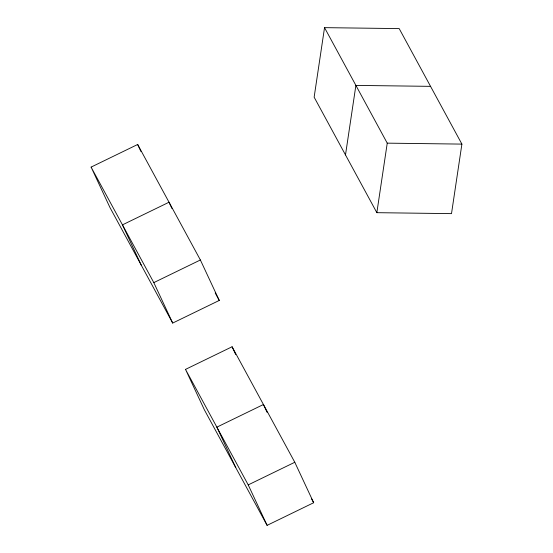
<?xml version="1.0" encoding="UTF-8"?>
<svg xmlns="http://www.w3.org/2000/svg" width="553" height="553" viewBox="0 0 553 553"><rect width="100%" height="100%" fill="white"/><g stroke="black" fill="none" stroke-linecap="round" stroke-linejoin="round"><path stroke-width="0.83" d="M324.535 27.65L314.139 97.176L376.849 212.677L451.504 213.631L461.9 144.105L399.19 28.597L324.535 27.65L387.245 143.151L376.849 212.677M345.494 154.93L355.89 85.404L430.545 86.351M91.1 167.103L137.669 144.478L200.38 259.979L219.264 300.438L172.695 323.063L109.985 207.562L91.1 167.103L153.81 282.611L172.695 323.063M153.81 282.611L200.38 259.979M185.511 369.39L232.08 346.766L294.79 462.267L313.675 502.725L267.106 525.35L204.389 409.849L185.511 369.39L248.221 484.891L267.106 525.35M248.221 484.891L294.79 462.267M387.245 143.151L461.9 144.105M215.193 292.938L219.264 300.438M311.636 498.972L313.675 502.725M171.928 208.453L169.024 202.232L122.455 224.857L141.34 265.316M267.064 412.296L263.435 404.513L216.866 427.144L235.751 467.596M137.669 144.478L140.932 151.481M232.08 346.766L235.709 354.542"/></g></svg>
